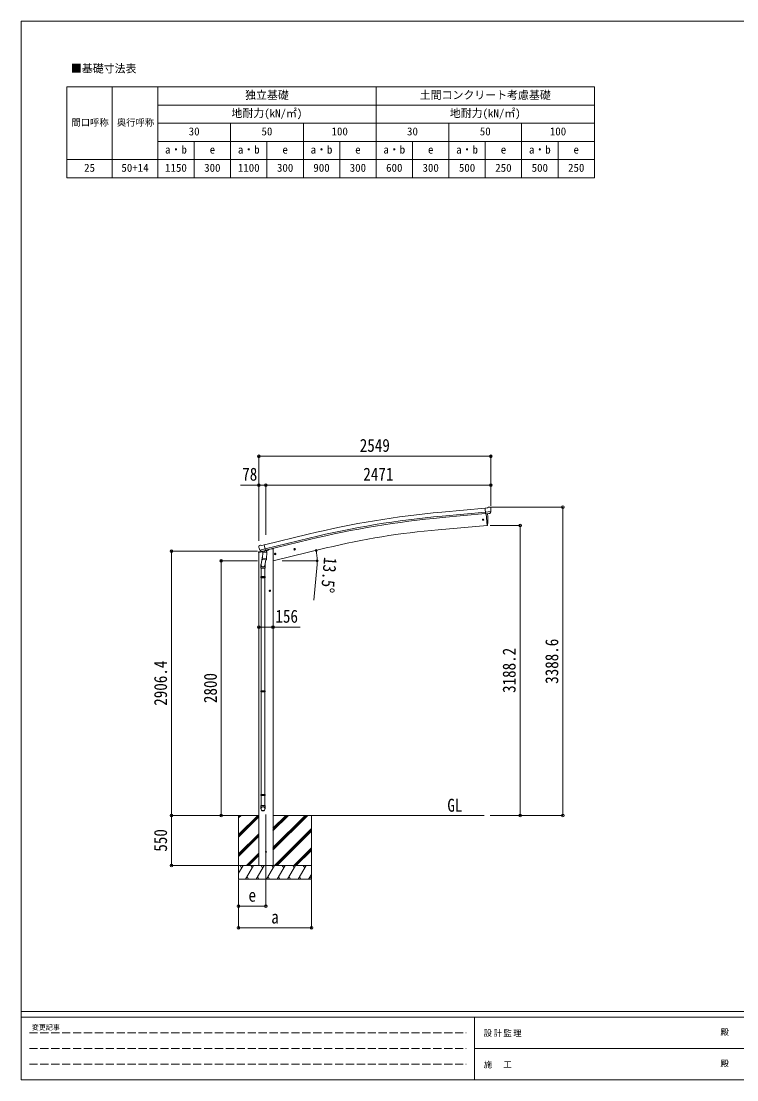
# Model space of a CAD drawing. Units: millimetres at full size, sheet at 1:30. Extents: x -8385 to 8479, y -5853 to 5787.
# Drawn here: x -8385 to -518, y -5853 to 5787 of the extents above; entities that cross this region are included whole.
import ezdxf
from ezdxf.enums import TextEntityAlignment as Align

# ---------------------------------------------------------------- set-up
doc = ezdxf.new("R2010")
doc.units = ezdxf.units.MM
doc.header["$LTSCALE"] = 30
doc.header["$PDMODE"] = 32
doc.header["$PDSIZE"] = 30
doc.linetypes.add('DASHED3', pattern=[4, 3, -1])
for name, color, linetype, lineweight in [('0-0_0', 7, 'Continuous', 9), ('0-1_本体', 4, 'Continuous', 9), ('0-2_部品', 7, 'Continuous', 9), ('0-8_PARTS2', 2, 'Continuous', 9), ('0-A_寸法', 6, 'Continuous', 9), ('0-F_PARTS1', 7, 'Continuous', 18), ('F-0_240', 7, 'Continuous', 9)]:
    doc.layers.add(name, color=color, linetype=linetype, lineweight=lineweight)
doc.styles.add('ＭＳ ゴシック', font='')
doc.styles.get('ＭＳ ゴシック').set_extended_font_data('MS Gothic')

msp = doc.modelspace()

# ---------------------------------------------------------------- linework, layer by layer
at = {"layer": '0-0_0', "color": 6}
for p, q in [((-2432.11, -2945.47), (-2432.11, 443.13)), ((-2901.13, 242.73), (-2901.13, -2945.47))]:
    msp.add_line(p, q, dxfattribs=at)
at = {"layer": '0-0_0'}
for p, q in [((-6369.16, -2945.47), (-5772.82, -2945.47)), ((-5995.07, -2945.47), (-5995.07, -3645.47)), ((-5995.07, -3156.7), (-5783.84, -2945.47)), ((-5995.07, -2972.85), (-5967.69, -2945.47)), ((-5995.07, -2958.71), (-5981.83, -2945.47)), ((-5995.07, -3170.84), (-5772.82, -2948.59)), ((-5995.07, -3184.98), (-5772.82, -2962.74)), ((-5617.32, -2945.47), (-3295.23, -2945.47)), ((-5617.32, -3327.73), (-5235.06, -2945.47)), ((-5617.32, -3299.45), (-5263.34, -2945.47)), ((-5617.32, -3313.59), (-5249.2, -2945.47)), ((-5617.32, -3115.6), (-5447.19, -2945.47)), ((-5617.32, -3101.46), (-5461.33, -2945.47)), ((-5617.32, -3087.32), (-5475.48, -2945.47)), ((-5195.07, -2945.47), (-5195.07, -3645.47)), ((-5601.22, -3495.47), (-5195.07, -3089.33)), ((-5587.07, -3495.47), (-5195.07, -3103.48)), ((-5572.93, -3495.47), (-5195.07, -3117.62)), ((-5995.07, -3368.83), (-5772.82, -3146.58)), ((-5995.07, -3382.97), (-5772.82, -3160.73)), ((-5995.07, -3397.12), (-5772.82, -3174.87)), ((-5909.58, -3495.47), (-5772.82, -3358.71)), ((-5895.44, -3495.47), (-5772.82, -3372.86)), ((-5389.08, -3495.47), (-5195.07, -3301.46)), ((-5374.94, -3495.47), (-5195.07, -3315.61)), ((-5360.8, -3495.47), (-5195.07, -3329.75)), ((-5881.3, -3495.47), (-5772.82, -3387)), ((-5195.07, -3495.47), (-5995.07, -3495.47)), ((-5995.07, -3579.3), (-5946.67, -3495.47)), ((-5961.68, -3521.45), (-5976.68, -3495.47)), ((-5917.81, -3645.47), (-5831.2, -3495.47)), ((-5846.21, -3521.45), (-5861.21, -3495.47)), ((-5802.34, -3645.47), (-5715.73, -3495.47)), ((-5730.74, -3521.45), (-5745.74, -3495.47)), ((-5686.87, -3645.47), (-5600.26, -3495.47)), ((-5615.26, -3521.45), (-5630.27, -3495.47)), ((-5571.4, -3645.47), (-5484.79, -3495.47)), ((-5499.79, -3521.45), (-5514.8, -3495.47)), ((-5455.93, -3645.47), (-5369.32, -3495.47)), ((-5399.32, -3495.47), (-5384.32, -3521.45)), ((-5340.46, -3645.47), (-5253.85, -3495.47)), ((-5268.85, -3521.45), (-5283.85, -3495.47)), ((-5224.99, -3645.47), (-5195.07, -3593.66)), ((-5995.07, -3645.47), (-5195.07, -3645.47)), ((-5902.81, -3619.49), (-5887.81, -3645.47)), ((-5787.34, -3619.49), (-5772.34, -3645.47)), ((-5671.87, -3619.49), (-5656.87, -3645.47)), ((-5556.4, -3619.49), (-5541.4, -3645.47)), ((-5440.93, -3619.49), (-5425.93, -3645.47)), ((-5325.46, -3619.49), (-5310.46, -3645.47)), ((-5209.99, -3619.49), (-5194.99, -3645.47))]:
    msp.add_line(p, q, dxfattribs=at)
at = {"layer": '0-1_本体'}
for p, q in [((-3285.45, 432.33), (-3762.76, 389.05)), ((-3281.69, 389.34), (-3758.87, 346.07)), ((-3280.22, 372.56), (-3757.35, 329.3)), ((-3273, 370.35), (-3261.83, 242.74)), ((-3799.78, 195.68), (-3261.83, 242.74)), ((-5712.3, 28.12), (-5229.43, 145.6)), ((-5702.23, -13.85), (-5219.22, 103.67)), ((-5698.29, -30.22), (-5215.24, 87.3)), ((-5772.32, -55.18), (-5772.32, -3495.47)), ((-5616.82, -145.47), (-5031.15, -4.86)), ((-5616.82, -15.47), (-5616.82, -3495.47))]:
    msp.add_line(p, q, dxfattribs=at)
at = {"layer": '0-1_本体', "color": 6}
msp.add_line((-5616.82, -875.65), (-5772.82, -875.65), dxfattribs=at)
at = {"layer": '0-1_本体'}
msp.add_lwpolyline([(-5616.82, -15.47), (-5636.82, -15.47), (-5670.33, -23.52)], dxfattribs=at)
for centre, radius, start, end in [((-2858.06, -9600.87), 10030.81, 95.17465, 103.67464), ((-2858.06, -9600.87), 9987.65, 95.17465, 103.67464), ((-2858.06, -9600.87), 9970.81, 95.17465, 103.67464), ((-3066.16, -8189.64), 8417.35, 95.00001, 103.5)]:
    msp.add_arc(centre, radius, start, end, dxfattribs=at)
at = {"layer": '0-2_部品'}
for p, q in [((-3259.07, 436.78), (-3285.63, 434.46)), ((-3279.98, 369.79), (-3285.63, 434.46)), ((-3222.77, 394.49), (-3281.69, 389.34)), ((-3270.01, 370.67), (-3279.98, 369.79)), ((-3273, 370.4), (-3261.84, 242.8)), ((-3259.07, 436.78), (-3247.35, 443.55)), ((-3232.44, 445.13), (-3246.11, 443.94)), ((-3236.41, 373.61), (-3244.11, 372.93)), ((-3234.02, 375), (-3223.09, 393.94)), ((-3223.31, 439.38), (-3228.79, 443.98)), ((-3222.25, 437.34), (-3222.13, 436)), ((-3261.84, 242.8), (-3259.78, 243.05)), ((-5774.26, 12.54), (-5773.98, 11.39)), ((-5770.04, 21.11), (-5773.9, 14.82)), ((-5766.94, 23.36), (-5753.76, 26.53)), ((-5739.2, 23.85), (-5752.46, 26.55)), ((-5739.2, 23.85), (-5713.27, 30.08)), ((-5775.39, -55.79), (-5732.68, -45.54)), ((-5775.39, -48.9), (-5775.39, -55.79)), ((-5746.88, -39.69), (-5773.09, -45.99)), ((-5760.21, -27.77), (-5702.7, -13.96)), ((-5743.35, -42.68), (-5759.73, -28.19)), ((-5731.76, -92.2), (-5747.67, -188.37)), ((-5740.64, -43.24), (-5733.12, -41.44)), ((-5739.81, -43.14), (-5738.28, -42.77)), ((-5738.28, -42.77), (-5701.57, -33.96)), ((-5736.44, -43), (-5736.49, -43.74)), ((-5735.74, -44.78), (-5709.92, -51.22)), ((-5728.82, -50.13), (-5733.49, -116.96)), ((-5683.13, -53.32), (-5728.82, -50.13)), ((-5727.04, -46.95), (-5727.27, -50.23)), ((-5707.53, -35.78), (-5708.55, -50.39)), ((-5701.57, -33.96), (-5700.04, -33.59)), ((-5698.49, -31.49), (-5697.55, -31.55)), ((-5697.55, -31.55), (-5684.23, -46.87)), ((-5693.55, -36.15), (-5674.67, -31.61)), ((-5687.8, -120.16), (-5683.13, -53.32)), ((-5684.23, -46.87), (-5684.68, -53.21)), ((-5670.83, -23.44), (-5670.83, -26.75)), ((-5602.51, -73.01), (-5583.07, -68.34)), ((-5597.96, -65.23), (-5600.09, -72.43)), ((-5590.66, -63.48), (-5597.96, -65.23)), ((-5590.45, -80.4), (-5595.12, -60.95)), ((-5585.49, -68.93), (-5590.66, -63.48)), ((-5587.62, -76.12), (-5585.49, -68.93)), ((-5388.59, -21.65), (-5369.14, -16.99)), ((-5384.03, -13.88), (-5386.17, -21.07)), ((-5376.74, -12.12), (-5384.03, -13.88)), ((-5376.53, -29.04), (-5381.2, -9.6)), ((-5371.57, -17.57), (-5376.74, -12.12)), ((-5373.7, -24.76), (-5371.57, -17.57)), ((-5749.82, -225.53), (-5749.82, -191.18)), ((-5703.82, -225.53), (-5749.82, -225.53)), ((-5747.82, -225.53), (-5747.82, -319.53)), ((-5734.35, -129.43), (-5733.48, -116.96)), ((-5733.96, -130.79), (-5733.96, -130.79)), ((-5687.8, -120.16), (-5733.49, -116.96)), ((-5732.51, -131.57), (-5690.81, -134.48)), ((-5696.24, -134.1), (-5706.97, -197.69)), ((-5705.82, -225.53), (-5705.82, -319.53)), ((-5703.82, -190.87), (-5703.82, -225.53)), ((-5687.82, -120.16), (-5688.7, -132.85)), ((-5749.82, -321.53), (-5748.82, -319.53)), ((-5703.82, -321.53), (-5749.82, -321.53)), ((-5703.82, -329.53), (-5749.82, -329.53)), ((-5704.82, -319.53), (-5748.82, -319.53)), ((-5704.82, -331.53), (-5748.82, -331.53)), ((-5747.82, -331.53), (-5747.82, -1575.72)), ((-5705.82, -331.53), (-5705.82, -1575.72)), ((-5703.82, -321.53), (-5704.82, -319.53)), ((-5703.82, -329.53), (-5704.82, -331.53)), ((-5703.82, -321.53), (-5703.82, -329.53)), ((-5651.32, -485.59), (-5651.32, -465.59)), ((-5641.32, -475.59), (-5661.32, -475.59)), ((-5651.32, -468.09), (-5657.82, -471.84)), ((-5657.82, -471.84), (-5657.82, -479.34)), ((-5657.82, -479.34), (-5651.32, -483.1)), ((-5644.82, -471.84), (-5651.32, -468.09)), ((-5749.82, -1577.72), (-5748.82, -1575.72)), ((-5703.82, -1577.72), (-5749.82, -1577.72)), ((-5703.82, -1585.72), (-5749.82, -1585.72)), ((-5704.82, -1575.72), (-5748.82, -1575.72)), ((-5704.82, -1587.72), (-5748.82, -1587.72)), ((-5747.82, -1587.72), (-5747.82, -2715.9)), ((-5705.82, -1587.72), (-5705.82, -2715.9)), ((-5703.82, -1577.72), (-5704.82, -1575.72)), ((-5703.82, -1585.72), (-5704.82, -1587.72)), ((-5703.82, -1577.72), (-5703.82, -1585.72)), ((-5749.82, -2717.9), (-5748.82, -2715.9)), ((-5703.82, -2717.9), (-5749.82, -2717.9)), ((-5703.82, -2725.9), (-5749.82, -2725.9)), ((-5704.82, -2715.9), (-5748.82, -2715.9)), ((-5704.82, -2727.9), (-5748.82, -2727.9)), ((-5747.82, -2727.9), (-5747.82, -2837.9)), ((-5705.82, -2727.9), (-5705.82, -2837.9)), ((-5703.82, -2717.9), (-5704.82, -2715.9)), ((-5703.82, -2725.9), (-5704.82, -2727.9)), ((-5703.82, -2717.9), (-5703.82, -2725.9)), ((-5749.82, -2872.05), (-5749.82, -2837.9)), ((-5703.82, -2837.9), (-5749.82, -2837.9)), ((-5703.82, -2872.05), (-5703.82, -2837.9))]:
    msp.add_line(p, q, dxfattribs=at)
for points in [[(-3270.01, 370.67), (-3269.74, 370.6), (-3244.37, 372.82), (-3244.11, 372.93)], [(-3222.7, 395.12), (-3222.98, 394.14), (-3223.09, 393.94)], [(-5707.84, -35.37), (-5698.12, -33.04), (-5713.27, 30.08)], [(-5760.48, -27.19), (-5759.89, -28.03), (-5759.73, -28.19)], [(-5707.84, -35.37), (-5708.08, -35.52), (-5732.85, -41.47), (-5733.12, -41.44)], [(-5600.09, -72.43), (-5594.92, -77.87), (-5587.62, -76.12)], [(-5386.17, -21.07), (-5381, -26.52), (-5373.7, -24.76)], [(-5749.82, -321.53), (-5749.82, -329.53), (-5748.82, -331.53)], [(-5651.32, -483.1), (-5644.82, -479.34), (-5644.82, -471.84)], [(-5749.82, -1577.72), (-5749.82, -1585.72), (-5748.82, -1587.72)], [(-5749.82, -2717.9), (-5749.82, -2725.9), (-5748.82, -2727.9)]]:
    msp.add_lwpolyline(points, dxfattribs=at)
for centre, radius in [((-3307.53, 306.06), 6.5), ((-5592.79, -70.68), 8.5), ((-5592.79, -70.68), 7.7), ((-5592.79, -70.68), 6.5), ((-5378.87, -19.32), 8.5), ((-5378.87, -19.32), 7.7), ((-5378.87, -19.32), 6.5), ((-5651.32, -475.59), 8.5), ((-5651.32, -475.59), 7.7), ((-5651.32, -475.59), 6.5)]:
    msp.add_circle(centre, radius, dxfattribs=at)
at = {"layer": '0-2_部品', "color": 4}
msp.add_circle((-5694.82, -3345.47), 4.5, dxfattribs=at)
at = {"layer": '0-2_部品'}
for centre, radius, start, end in [((-4155.6, 298.62), 900, 356.63919, 4.64986), ((-3245.85, 440.95), 3, 95, 120), ((-3232.01, 440.15), 5, 50.00648, 94.99352), ((-3423.76, 418.36), 202.4, 353.4085, 5), ((-3260.15, 246.03), 3, 277, 356.63919), ((-5577.18, 58.64), 202.4, 193.5, 205.09125), ((-5765.78, 18.5), 5, 103.5, 148.5), ((-5753.06, 23.61), 3, 78.5, 103.5), ((-5772.39, -48.9), 3, 103.5, 180), ((-5739.92, -42.65), 0.5, 248.23754, 283.5), ((-5736.94, -42.96), 0.5, 356, 103.5), ((-5735.49, -43.81), 1, 176, 256), ((-5709.57, -50.25), 1.03, 250.03897, 351.96569), ((-5706.93, -35.86), 0.604, 100.59842, 172.20595), ((-5700.16, -33.11), 0.5, 283.5, 318.76246), ((-5675.83, -26.75), 5, 283.5, 0), ((-5719.82, -191.18), 30, 177.45142, 180), ((-5732.41, -129.6), 1.95, 175.04017, 217.47766), ((-5732.37, -129.57), 2, 217.40962, 266), ((-5690.67, -132.49), 2, 266, 349.46843)]:
    msp.add_arc(centre, radius, start, end, dxfattribs=at)
for centre, major_axis, ratio, start_param, end_param in [((-3236.68, 376.6), (1.62, -2.54), 0.997631, 5.80419048, 5.89294842), ((-3236.75, 376.71), (-3.5, 2.17), 0.650902, 2.11455212, 2.18736272), ((-3236.62, 376.51), (1.62, -2.54), 0.997631, 5.96575902, 6.76218013), ((-3217.92, 441.38), (-15.35, 3.44), 0.101033, 5.97514262, 5.97537366), ((-3225.24, 437.08), (2.71, -1.31), 0.997474, 0.53665673, 1.32256522), ((-5771.34, 13.25), (-1.57, -2.57), 0.99628, 4.71238898, 5.49965061), ((-5741.37, -40.42), (-0.73, -2.92), 0.997631, 5.80419048, 6.60061159), ((-5741.31, -40.2), (2.63, 3.16), 0.650902, 4.09582259, 4.16863319), ((-5741.34, -40.32), (-0.73, -2.92), 0.997631, 0.39023689, 0.47899483), ((-5726.82, -190.87), (23, 0), 0.996195, 2.55602575, 6.56630284), ((-5726.82, -190.87), (21, 0), 0.996195, 2.93491471, 5.95123941), ((-5726.82, -2870.3), (-23, 0), 0.996195, 3.14159265, 6.28318531), ((-5726.82, -2872.05), (-23, 0), 0.996195, 3.14159265, 6.28318531), ((-5726.82, -2872.05), (0, -23.43), 0.981806, 4.71238898, 7.85398163)]:
    msp.add_ellipse(centre, major_axis=major_axis, ratio=ratio, start_param=start_param, end_param=end_param, dxfattribs=at)
msp.add_ellipse((-5726.82, -2872.05), major_axis=(21, 0), ratio=0.996195, dxfattribs=at)
at = {"layer": '0-8_PARTS2'}
msp.add_line((-5694.82, -2936.26), (-5694.82, -3695.47), dxfattribs=at)
at = {"layer": '0-A_寸法'}
for p, q in [((-5772.82, 1002.89), (-3223.82, 1002.89)), ((-3223.82, 1002.89), (-3223.82, 686.27)), ((-5772.82, 686.27), (-5772.82, 74.04)), ((-5772.82, 686.27), (-5694.82, 686.27)), ((-5694.82, 686.27), (-5694.82, 138.41)), ((-5694.82, 686.27), (-3223.82, 686.27)), ((-3223.82, 686.27), (-3223.82, 457.26)), ((-2432.11, 443.13), (-3229.95, 443.13)), ((-2901.13, 242.73), (-3229.95, 242.73)), ((-6733.4, -39.07), (-5788.31, -39.07)), ((-6733.4, -2945.47), (-6733.4, -39.07)), ((-6185.43, -145.47), (-5788.31, -145.47)), ((-6185.43, -2945.47), (-6185.43, -145.47)), ((-5516.32, -145.47), (-5129.47, -145.47)), ((-5132.32, -187.93), (-5166.69, -580.43)), ((-5616.82, -875.65), (-5316.82, -875.65)), ((-6733.4, -2945.47), (-6005.28, -2945.47)), ((-6733.4, -3495.47), (-6733.4, -2945.47)), ((-2901.13, -2945.47), (-3229.95, -2945.47)), ((-2432.11, -2945.47), (-2901.13, -2945.47)), ((-6733.4, -3495.47), (-6005.28, -3495.47)), ((-5995.07, -4181.84), (-5995.07, -3652.89)), ((-5995.07, -3941.86), (-5995.07, -3652.89)), ((-5694.82, -3941.86), (-5694.82, -3652.89)), ((-5195.07, -4181.84), (-5195.07, -3652.89)), ((-5694.82, -3941.86), (-5995.07, -3941.86)), ((-5995.07, -4181.84), (-5195.07, -4181.84))]:
    msp.add_line(p, q, dxfattribs=at)
msp.add_lwpolyline([(-5772.82, 1002.89), (-5772.82, 686.27), (-5972.82, 686.27)], dxfattribs=at)
for centre in [(-5143.92, -31.82), (-5130.47, -145.47)]:
    msp.add_circle(centre, 10.62, dxfattribs=at)
for start, end in [(0, 13.5), (354.99678, 0)]:
    msp.add_arc((-5617.32, -145.47), 486.86, start, end, dxfattribs=at)
for p in [(-5772.82, 1002.89), (-3223.82, 1002.89), (-5772.82, 686.27), (-5694.82, 686.27), (-3223.82, 686.27), (-2432.11, 443.13), (-2901.13, 242.73), (-6733.4, -39.07), (-6185.43, -145.47), (-5772.82, -875.65), (-5616.82, -875.65), (-6733.4, -2945.47), (-6185.43, -2945.47), (-2901.13, -2945.47), (-2432.11, -2945.47), (-6733.4, -3495.47), (-5995.07, -3941.86), (-5694.82, -3941.86), (-5995.07, -4181.84), (-5195.07, -4181.84)]:
    msp.add_point(p, dxfattribs=at)
at = {"layer": '0-F_PARTS1'}
for p, q in [((-7883.58, 5064.98), (-2083.58, 5064.98)), ((-7883.58, 5064.98), (-7883.58, 4064.98)), ((-7383.58, 5064.98), (-7383.58, 4064.98)), ((-4483.58, 5064.98), (-4483.58, 4064.98)), ((-6883.58, 4864.98), (-2083.58, 4864.98)), ((-6883.58, 4664.98), (-2083.58, 4664.98)), ((-3683.58, 4664.98), (-3683.58, 4064.98)), ((-6883.58, 4464.98), (-2083.58, 4464.98)), ((-3283.58, 4464.98), (-3283.58, 4064.98)), ((-2483.58, 4464.98), (-2483.58, 4064.98))]:
    msp.add_line(p, q, dxfattribs=at)
for points in [[(-6883.58, 5064.98), (-6883.58, 4864.98), (-6883.58, 4264.98), (-6883.58, 4064.98)], [(-2083.58, 5064.98), (-2083.58, 4464.98), (-2083.58, 4064.98)], [(-6083.58, 4664.98), (-6083.58, 4464.98), (-6083.58, 4064.98)], [(-5283.58, 4664.98), (-5283.58, 4464.98), (-5283.58, 4064.98)], [(-2883.58, 4664.98), (-2883.58, 4264.98), (-2883.58, 4064.98)], [(-6483.58, 4464.98), (-6483.58, 4264.98), (-6483.58, 4064.98)], [(-5683.58, 4464.98), (-5683.58, 4264.98), (-5683.58, 4064.98)], [(-4883.58, 4464.98), (-4883.58, 4264.98), (-4883.58, 4064.98)], [(-4083.58, 4464.98), (-4083.58, 4264.98), (-4083.58, 4064.98)], [(-7883.58, 4264.98), (-6883.58, 4264.98), (-2083.58, 4264.98)], [(-7883.58, 4064.98), (-7383.58, 4064.98), (-4483.58, 4064.98), (-2883.58, 4064.98), (-2083.58, 4064.98)]]:
    msp.add_lwpolyline(points, dxfattribs=at)
at = {"layer": 'F-0_240', "color": 5}
for p, q in [((-8385.45, 5787.34), (-8385.45, -5852.66)), ((-8385.45, 5787.34), (8054.55, 5787.34)), ((-8385.45, -5102.66), (8054.55, -5102.66)), ((-8385.45, -5162.66), (5387.79, -5162.66)), ((-3402.21, -5162.66), (-3402.21, -5852.66)), ((-3402.21, -5507.66), (2747.79, -5507.66)), ((-8385.45, -5852.66), (8054.55, -5852.66))]:
    msp.add_line(p, q, dxfattribs=at)
at = {"layer": 'F-0_240', "color": 4, "linetype": 'DASHED3'}
for p, q in [((-8295.46, -5335.16), (-3492.21, -5335.16)), ((-8295.46, -5507.66), (-3492.21, -5507.66)), ((-8295.46, -5680.16), (-3492.21, -5680.16))]:
    msp.add_line(p, q, dxfattribs=at)

# ---------------------------------------------------------------- texts
at = {"layer": '0-0_0', "style": 'ＭＳ ゴシック', "width": 0.85}
msp.add_text('GL', height=143, dxfattribs=at).set_placement((-3700.13, -2947.91), align=Align.BOTTOM_LEFT)
at = {"layer": '0-A_寸法', "color": 7, "style": 'ＭＳ ゴシック', "width": 0.85}
for s, p in [('2549', (-4663.32, 1008.89)), ('78', (-5955.32, 692.27)), ('2471', (-4624.32, 692.27)), ('156', (-5590.57, -869.65)), ('e', (-5886.32, -3936.86)), ('a', (-5636.32, -4176.84))]:
    msp.add_text(s, height=143, dxfattribs=at).set_placement(p, align=Align.BOTTOM_LEFT)
for s, rotation, p in [('13.5°', 264.997, (-5098.11, -98.07)), ('3388.6', 90, (-2438.11, -1498.67)), ('3188.2', 90, (-2907.13, -1598.87)), ('2906.4', 90, (-6739.4, -1739.77)), ('2800', 90, (-6191.43, -1710.47)), ('550', 90, (-6739.4, -3344.22))]:
    msp.add_text(s, height=143, rotation=rotation, dxfattribs=at).set_placement(p, align=Align.BOTTOM_LEFT)
at = {"layer": '0-F_PARTS1', "style": 'ＭＳ ゴシック'}
for s, height, p in [('■基礎寸法表', 87.98, (-7838.28, 5196.42)), ('独立基礎', 87.98, (-5923.58, 4904.98)), ('土間コンクリート考慮基礎', 87.98, (-4003.58, 4904.98)), ('地耐力(kN/㎡)', 87.98, (-6073.58, 4704.98)), ('地耐力(kN/㎡)', 87.98, (-3673.58, 4704.98)), ('間口呼称', 73.31, (-7833.58, 4614.98)), ('奥行呼称', 73.31, (-7333.58, 4614.98)), ('30', 87.98, (-6543.58, 4504.98)), ('50', 87.98, (-5743.58, 4504.98)), ('100', 87.98, (-4973.58, 4504.98)), ('30', 87.98, (-4143.58, 4504.98)), ('50', 87.98, (-3343.58, 4504.98)), ('100', 87.98, (-2573.58, 4504.98)), ('a・b', 87.98, (-6803.58, 4304.98)), ('a・b', 87.98, (-6003.58, 4304.98)), ('a・b', 87.98, (-5203.58, 4304.98)), ('a・b', 87.98, (-4403.58, 4304.98)), ('a・b', 87.98, (-3603.58, 4304.98)), ('a・b', 87.98, (-2803.58, 4304.98)), ('e', 87.98, (-6313.58, 4304.98)), ('e', 87.98, (-5513.58, 4304.98)), ('e', 87.98, (-4713.58, 4304.98)), ('e', 87.98, (-3913.58, 4304.98)), ('e', 87.98, (-3113.58, 4304.98)), ('e', 87.98, (-2313.58, 4304.98)), ('25', 87.98, (-7693.58, 4104.98)), ('50+14', 87.98, (-7283.58, 4104.98)), ('1150', 87.98, (-6803.58, 4104.98)), ('300', 87.98, (-6373.58, 4104.98)), ('1100', 87.98, (-6003.58, 4104.98)), ('300', 87.98, (-5573.58, 4104.98)), ('900', 87.98, (-5173.58, 4104.98)), ('300', 87.98, (-4773.58, 4104.98)), ('600', 87.98, (-4373.58, 4104.98)), ('300', 87.98, (-3973.58, 4104.98)), ('500', 87.98, (-3573.58, 4104.98)), ('250', 87.98, (-3173.58, 4104.98)), ('500', 87.98, (-2773.58, 4104.98)), ('250', 87.98, (-2373.58, 4104.98))]:
    msp.add_text(s, height=height, dxfattribs=at).set_placement(p, align=Align.BOTTOM_LEFT)
at = {"layer": 'F-0_240', "style": 'ＭＳ ゴシック'}
for s, height, p in [('変更記事', 54.99, (-8268.23, -5320.16)), ('殿', 65.98, (-697.92, -5380.16)), ('殿', 65.98, (-697.92, -5725.16))]:
    msp.add_text(s, height=height, dxfattribs=at).set_placement(p, align=Align.BOTTOM_LEFT)
at = {"layer": 'F-0_240', "char_height": 65.98, "attachment_point": 7, "style": 'ＭＳ ゴシック'}
for s, insert in [('\\T1.17;設計監理', (-3300.89, -5380.16)), ('\\T1.17;施\u3000工', (-3300.89, -5725.16))]:
    msp.add_mtext(s, dxfattribs=dict(at, insert=insert))

doc.saveas('drawing.dxf')
